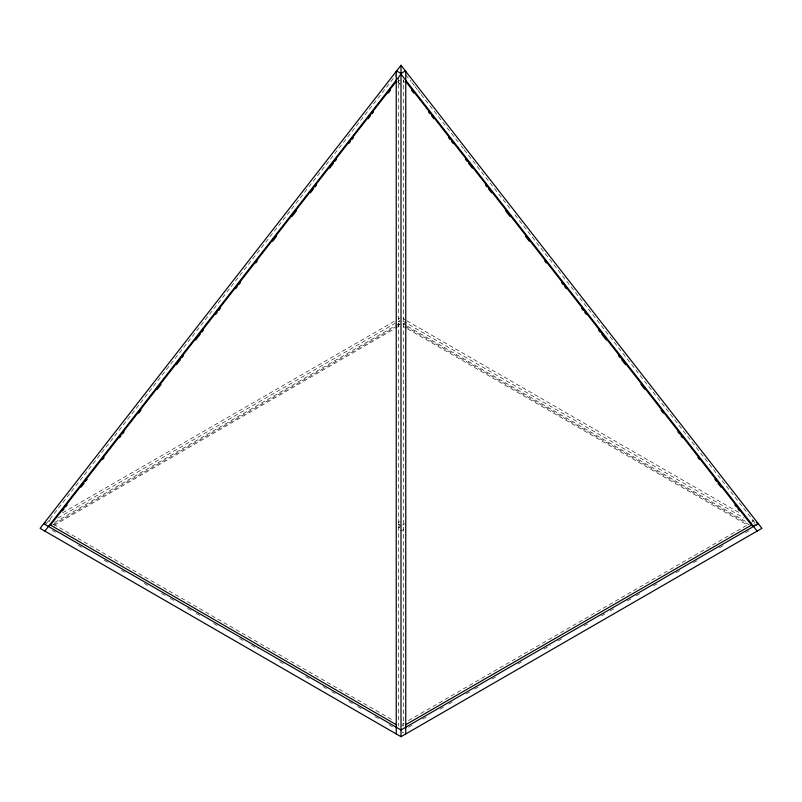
<?xml version="1.0" encoding="UTF-8"?>
<svg xmlns="http://www.w3.org/2000/svg" width="802" height="802" viewBox="0 0 802 802"><rect width="100%" height="100%" fill="white"/><g stroke="black" fill="none" stroke-linecap="round" stroke-linejoin="round"><path stroke-width="0.6" stroke-dasharray="4.01 3.01" d="M403.787 80.33L403.376 82.516L404.479 81.884M45.584 524.658L396.238 74.756M751.504 522.333L753.529 520.959L751.364 519.706M402.764 524.999L405.401 523.465M398.794 80.972L400.268 80.12M50.636 519.706L48.471 520.959L50.496 522.333M62.556 512.829L395.155 320.8M398.143 319.076L400.048 317.973M57.874 518.072L400.048 320.519M54.676 522.453L394.504 326.254M395.587 325.632L399.917 323.136M52.882 524.769L396.659 326.284M397.742 325.662L399.917 324.409M54.315 525.21L394.504 328.81M395.587 328.178L399.917 325.682M398.363 522.463L400.118 521.45M398.363 524.999L400.118 523.987M398.363 527.546L400.118 526.523M403.637 529.581L401 531.104L398.363 529.581M402.083 724.276L404.248 723.023M408.579 720.527L748.406 524.328M408.579 727.244L412.92 724.737M422.664 719.113L427.005 716.607M439.997 709.098L444.338 706.602M448.669 704.096L453 701.6M466.002 694.091L470.333 691.585M474.674 689.088L479.005 686.582M492.007 679.073L496.338 676.577M518.002 664.066L522.343 661.56M544.007 649.059L550.503 645.299M558.092 640.928L562.423 638.422M584.087 625.911L588.427 623.415M601.42 615.906L605.761 613.4M610.091 610.903L614.422 608.397M627.425 600.888L631.755 598.392M636.096 595.886L640.427 593.39M653.429 585.881L657.76 583.375M676.176 572.748L680.507 570.242M693.509 562.733L697.85 560.237M719.514 547.726L723.845 545.23M745.509 532.718L749.85 530.212M402.905 324.118L405.762 322.715M398.624 321.341L400.208 322.113M398.143 323.657L400.048 324.589M401.792 725.289L403.376 726.071L403.376 79.729M401.952 732.086L403.857 733.018M397.521 81.884L400.208 84.03M398.794 83.508L400.268 84.36M402.905 318.524L405.762 320.168M406.845 320.8L739.444 512.829M402.905 321.071L744.126 518.072M753.89 523.716L757.138 525.591M403.165 323.757L406.413 325.632M407.496 326.254L747.324 522.453M405.341 326.284L749.118 524.769M403.165 326.304L406.413 328.178M407.496 328.81L747.685 525.21M398.363 524.498L401 526.022M398.363 527.034L400.118 528.057M53.594 524.328L393.421 720.527M52.15 530.212L56.491 532.718M78.155 545.23L82.486 547.726M104.15 560.237L108.491 562.733M121.493 570.242L125.824 572.748M144.24 583.375L148.57 585.881M161.573 593.39L165.904 595.886M170.245 598.392L174.575 600.888M187.578 608.397L191.909 610.903M196.239 613.4L200.58 615.906M213.573 623.415L217.913 625.911M239.577 638.422L243.908 640.928M251.497 645.299L257.993 649.059M279.657 661.56L283.998 664.066M305.662 676.577L309.993 679.073M322.995 686.582L327.326 689.088M331.667 691.585L335.998 694.091M349 701.6L353.331 704.096M357.662 706.602L362.003 709.098M374.995 716.607L379.336 719.113M389.08 724.737L393.421 727.244M405.762 74.756L411.145 81.674M411.917 82.656L414.223 85.624M414.995 86.606L417.301 89.563M418.073 90.556L420.378 93.513M421.15 94.506L460.388 144.851M461.15 145.834L463.466 148.801M464.228 149.784L510.393 209.011M515.014 214.936L754.973 522.814M398.213 80.33L398.624 82.516M398.624 77.233L398.624 726.071"/><path stroke-width="1.2" d="M405.401 82.235L405.581 81.243L751.504 525.079L753.529 526.453M401 65.303L40.1 528.338L401 736.697L761.9 528.338L401 65.303L401 736.697M44.862 531.084L401 74.155L757.138 531.084M48.471 526.453L50.496 525.079L396.419 81.243L396.599 82.235M62.526 510.864L64.06 508.889M65.604 506.914L67.137 504.939M80.992 487.165L84.08 483.215M85.614 481.23L87.157 479.255M102.546 459.506L104.09 457.531M119.488 437.782L121.022 435.807M122.566 433.832L124.099 431.857M138.726 413.09L141.042 410.123M157.202 389.391L161.052 384.449M176.45 364.699L180.3 359.757M181.833 357.782L183.377 355.807M195.688 340.008L200.31 334.083M201.853 332.108L203.387 330.133M215.708 314.324L217.242 312.349M218.786 310.374L220.319 308.399M235.718 288.65L237.262 286.675M238.795 284.7L240.339 282.725M255.728 262.976L257.272 261.001M272.67 241.242L276.52 236.309M291.908 216.56L296.529 210.625M310.384 192.851L313.462 188.901M315.006 186.926L316.539 184.951M329.632 168.159L333.482 163.227M335.015 161.252L336.559 159.277M348.87 143.468L350.414 141.493M351.948 139.518L353.492 137.543M368.118 118.786L370.424 115.819M371.968 113.844L373.501 111.869M388.128 93.102L390.444 90.145M405.401 70.947L401 73.483L396.599 70.947M45.614 522.603L43.709 523.706L401 729.98L758.291 523.706L756.386 522.603M405.551 724.818L751.504 525.079M50.496 525.079L396.449 724.818M411.556 90.145L413.872 93.102M428.499 111.869L430.032 113.844M431.576 115.819L433.882 118.786M448.508 137.543L450.052 139.518M451.586 141.493L453.13 143.468M465.441 159.277L466.985 161.252M468.518 163.227L472.368 168.159M485.461 184.951L486.994 186.926M488.538 188.901L491.616 192.851M505.471 210.625L510.092 216.56M525.48 236.309L529.33 241.242M544.728 261.001L546.272 262.976M561.661 282.725L563.204 284.7M564.738 286.675L566.282 288.65M581.681 308.399L583.214 310.374M584.758 312.349L586.292 314.324M598.613 330.133L600.147 332.108M601.69 334.083L606.312 340.008M618.623 355.807L620.167 357.782M621.7 359.757L625.55 364.699M640.948 384.449L644.798 389.391M660.958 410.123L663.274 413.09M677.901 431.857L679.434 433.832M680.978 435.807L682.512 437.782M697.91 457.531L699.454 459.506M714.843 479.255L716.386 481.23M717.92 483.215L721.008 487.165M734.863 504.939L736.396 506.914M737.94 508.889L739.474 510.864M405.762 71.408L405.762 733.95M396.238 71.408L396.238 733.95"/></g></svg>
